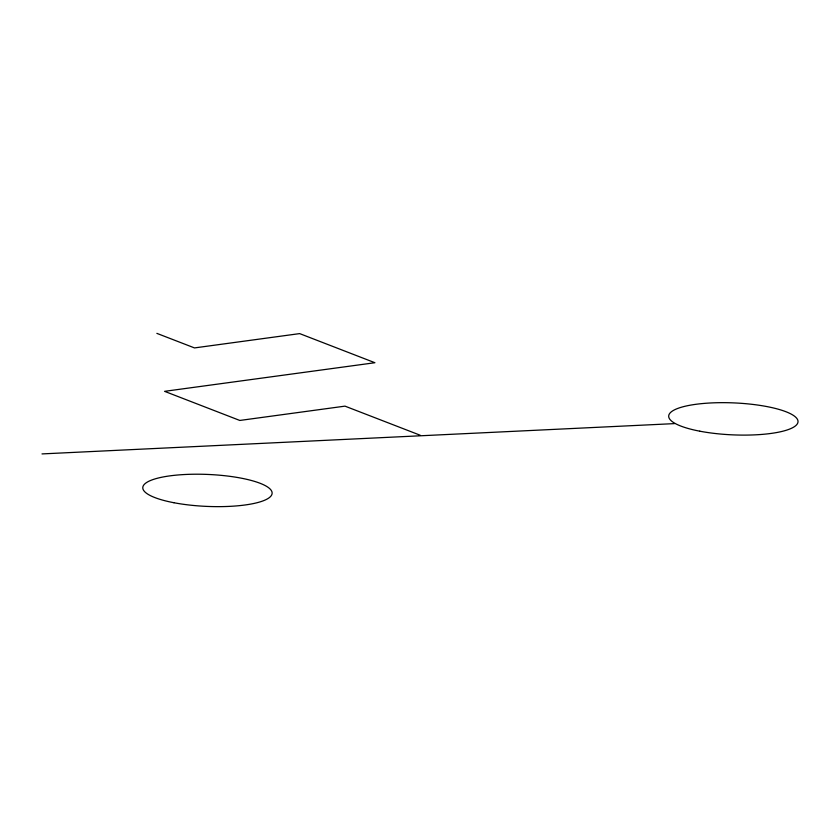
<?xml version="1.0" encoding="UTF-8"?>
<svg xmlns="http://www.w3.org/2000/svg" width="840" height="840" viewBox="0 0 840 840"><rect width="100%" height="100%" fill="white"/><g stroke="black" fill="none" stroke-linecap="round" stroke-linejoin="round"><path stroke-width="1.26" d="M42 453.915L674.489 423.612M156.859 333.365L194.492 347.918L299.67 333.606L374.913 362.723L164.566 391.335L239.809 420.452L344.988 406.14L420.242 435.246M699.815 431.193A64.722 15.992 2.5 0 0 798 421.88A64.722 15.992 2.5 0 0 702.23 403.578A64.722 15.992 2.5 0 0 699.815 431.193M173.933 502.73A64.712 15.981 2.5 0 0 272.108 493.416A64.712 15.981 2.5 0 0 176.347 475.125A64.712 15.981 2.5 0 0 173.933 502.73"/></g></svg>
